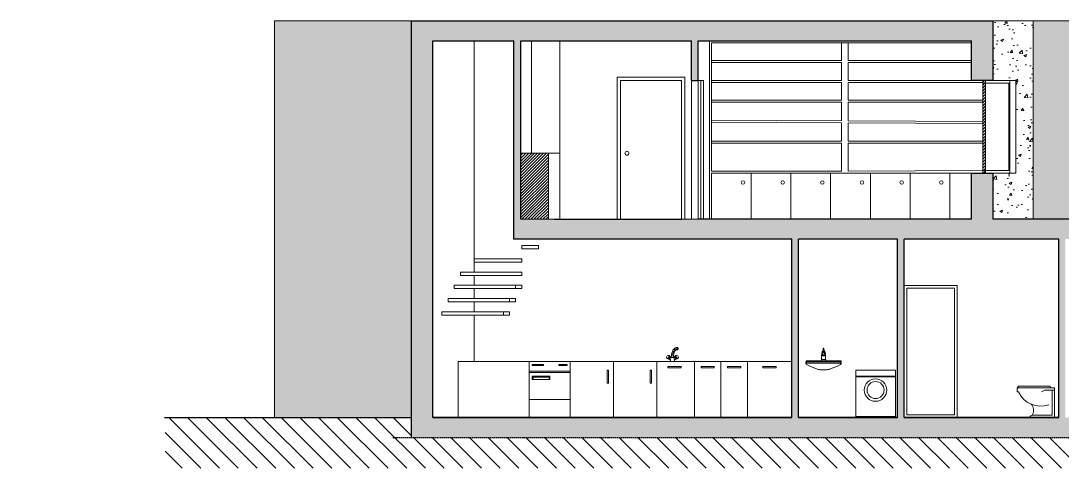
# Model space of a CAD drawing. Header units: millimetres. Extents: x -4829 to 17751, y -2575 to 15731.
# Drawn here: x 15020 to 16595, y 12514 to 13191 of the extents above; entities that cross this region are included whole.
import ezdxf

# ---------------------------------------------------------------- set-up
doc = ezdxf.new("R2010")
doc.units = ezdxf.units.MM
doc.linetypes.add('JIS_02_2.0', pattern=[3, 2, -1])
doc.layers.get('0').update_dxf_attribs({"lineweight": 20})
for name, color, linetype, lineweight in [('Arredo', 7, 'Continuous', 9), ('linea terra', 7, 'Continuous', 35), ('muri sezionati', 7, 'Continuous', 30), ('retini', 253, 'Continuous', 13), ('tratteggio', 7, 'Continuous', 15)]:
    doc.layers.add(name, color=color, linetype=linetype, lineweight=lineweight)
doc.layers.add('campitura', color=254, linetype='Continuous')

# ---------------------------------------------------------------- blocks, each defined once
blk = doc.blocks.new('3-rob-face')
at = {"color": 0, "linetype": 'ByBlock'}
for p, q in [((-0.6, 18.9), (-0.8, 15)), ((-0.4, 19.1), (0.4, 19.1)), ((0.6, 18.9), (0.8, 15)), ((-3.2, 2), (3.2, 2)), ((-3.2, 2), (-3.2, 0)), ((-3.2, 0), (3.2, 0)), ((-3, 8.7), (-2.7, 10.8)), ((-3, 8.7), (-3, 2)), ((-3, 2.9), (-3, 2)), ((-1.9, 14.2), (-2.7, 10.8)), ((-1.6, 9.2), (-1.9, 9.4)), ((-1.6, 8.9), (-1.6, 9.2)), ((1.5, 8.9), (-1.6, 8.9)), ((-1.6, 8.9), (-1.4, 7.4)), ((-1.4, 7.4), (1.3, 7.4)), ((-0.8, 12.5), (-1.2, 10.7)), ((-0.9, 15), (-0.8, 15)), ((-0.8, 15), (-0.8, 12.5)), ((0.8, 15), (0.8, 12.5)), ((0.9, 15), (0.8, 15)), ((0.8, 12.5), (1.2, 10.7)), ((1.3, 7.4), (1.5, 8.9)), ((1.5, 8.9), (1.6, 9.2)), ((1.6, 9.2), (1.9, 9.4)), ((1.9, 14.2), (2.7, 10.8)), ((2.8, 10.2), (2.7, 10.8)), ((3, 8.7), (2.8, 10.2)), ((3, 8.7), (3, 2)), ((3.2, 2), (3.2, 0)), ((3.2, 2), (3.2, 0))]:
    blk.add_line(p, q, dxfattribs=at)
for centre, radius, start, end in [((-0.4, 18.9), 0.2, 90, 177.9307), ((0.4, 18.9), 0.2, 2.0694, 90), ((-0.9, 14), 1, 90, 166.3706), ((0.9, 14), 1, 13.6295, 90)]:
    blk.add_arc(centre, radius, start, end, dxfattribs=at)

msp = doc.modelspace()

# ---------------------------------------------------------------- hatches: boundary and pattern name
at = {"layer": 'campitura'}
h = msp.add_hatch(color=256, dxfattribs=at)
h.dxf.hatch_style = 1
h.paths.add_polyline_path([(16489.7, 13190.9), (15611.1, 13190.8), (15611.1, 12890.8), (15611.1, 12860.8), (15611.1, 12590.8), (15643.4, 12590.8), (15643.4, 12751), (15643.4, 12860.8), (15643.4, 13160.8), (15765.5, 13160.8), (15765.5, 12860.8), (16185.8, 12860.8), (16185.8, 12590.9), (16195.8, 12590.9), (16195.8, 12860.8), (16345.8, 12860.8), (16345.8, 12590.9), (16355.8, 12590.9), (16355.8, 12860.8), (16589.6, 12860.8), (16589.6, 12590.9), (16599.6, 12590.9), (16599.6, 12860.8), (16910.6, 12860.8), (16910.6, 12801), (16924.6, 12801), (16924.6, 12890.8), (16489.7, 12890.8), (16489.7, 12960.8), (16457.4, 12960.8), (16457.4, 12890.8), (16064.6, 12890.8), (16064.6, 12890.8), (16061.6, 12890.8), (16052.3, 12890.8), (16052.3, 12890.8), (16048.3, 12890.8), (16044.4, 12890.8), (16019, 12890.8), (16019, 12890.8), (15926.7, 12890.8), (15926.7, 12890.8), (16019, 12890.8), (16019, 12890.8), (15926.7, 12890.8), (15926.7, 12890.8), (16019, 12890.8), (16019, 12890.8), (15926.7, 12890.8), (15926.7, 12890.8), (15776.3, 12890.8), (15776.3, 13160.8), (16034.4, 13160.9), (16034.4, 13100.8), (16044.4, 13100.8), (16044.4, 13160.9), (16457.4, 13160.9), (16457.4, 13160.9), (16064.6, 13160.9), (16064.6, 13160.9), (16457.4, 13160.9), (16457.4, 13160.9), (16064.6, 13160.9), (16064.6, 13160.9), (16457.4, 13160.9), (16457.4, 13100.9), (16489.7, 13100.8)])
h = msp.add_hatch(dxfattribs=at)
h.set_pattern_fill('ANSI31', color=256)
h.set_pattern_definition([(45, (1212.401, 1122.8916), (-2.24506403, 2.24506403), [])])
h.paths.add_polyline_path([(16478.9, 13100.8), (16474.6, 13100.8), (16474.6, 12960.8), (16478.9, 12960.8)])
h = msp.add_hatch(dxfattribs=at)
h.set_pattern_fill('ANSI31', color=256)
h.paths.add_polyline_path([(15817.9, 12990.8), (15776.3, 12990.8), (15776.3, 12890.8), (15817.9, 12890.8)])
h = msp.add_hatch(color=256, dxfattribs=at)
h.dxf.hatch_style = 1
h.paths.add_polyline_path([(16924.6, 12591), (15611.1, 12590.9), (15611.1, 12560.8), (16924.6, 12560.8)])
at = {"layer": 'retini'}
h = msp.add_hatch(dxfattribs=at)
h.set_pattern_fill('GRAVEL', color=256, scale=2)
h.set_pattern_definition([(228.012788, (1248.977, 1173.6916), (-406.4, -457.2), [6.83443, -676.60967]), (184.969741, (1244.405, 1168.6116), (609.59999976, 50.8000029), [11.7281, -1161.08098]), (132.510447, (1232.721, 1167.5956), (508.0000002, -558.7999998), [8.26963, -818.69446]), (267.273689, (1212.909, 1154.8956), (50.8000001, 1016), [10.68009, -1057.32875]), (292.833654, (1212.401, 1144.2276), (-254.00000002, 609.6), [10.47267, -1036.79615]), (357.273689, (1216.465, 1134.5756), (-1016, 50.8000001), [10.68009, -1057.32875]), (37.69424, (1227.1329, 1134.0676), (-660.39999997, -508.00000004), [14.12387, -1398.26231]), (72.255328, (1238.309, 1142.7036), (355.6000001, 1117.59999997), [13.33439, -1320.10513]), (121.429566, (1242.373, 1155.4036), (-406.40000006, 660.39999996), [10.71626, -1060.91091]), (175.236358, (1236.785, 1164.5476), (558.8, -50.8000001), [12.23427, -599.47874]), (222.397438, (1224.5929, 1165.5636), (-609.59999998, -558.80000002), [15.82156, -1566.33545]), (138.814075, (1263.201, 1154.3876), (-355.6, 304.8), [5.40009, -534.61132]), (171.469234, (1259.137, 1157.9436), (660.40000002, -101.5999999), [10.27364, -1017.09278]), (225, (1248.977, 1159.468), (-7e-15, -50.8), [7.18419, -64.65786]), (203.19859, (1245.421, 1165.5636), (254, 101.6), [3.86883, -383.01245]), (291.80141, (1241.865, 1164.04), (-50.8, 152.4), [5.47131, -268.09506]), (30.963757, (1243.897, 1158.96), (152.4, 101.6), [8.88639, -287.32596]), (161.56505, (1251.517, 1163.532), (101.6, -50.8), [6.42574, -154.21796]), (16.38954, (1212.401, 1164.0396), (508, 152.4), [9.00176, -891.17653]), (70.346176, (1221.037, 1166.5796), (-203.2, -558.8), [7.55198, -747.64431]), (293.19859, (1251.517, 1173.6916), (-101.6, 254), [7.7376, -379.14367]), (343.61046, (1254.565, 1166.5796), (-508, 152.39999996), [9.00176, -891.17653]), (339.443955, (1212.401, 1132.5436), (-254, 101.6), [8.6807, -425.35469]), (294.77514, (1220.529, 1129.4956), (-254.0000003, 558.79999986), [7.27344, -720.07187]), (66.80141, (1252.025, 1122.8916), (101.6, 254), [7.7376, -379.14367]), (17.354025, (1255.073, 1130.0036), (-660.4, -203.20000004), [8.51565, -843.04752]), (69.443955, (1227.133, 1122.8916), (-101.6, -254), [4.34035, -429.69504]), (101.30993, (1248.977, 1122.892), (-50.8, 203.2), [2.59029, -256.4399]), (165.96376, (1248.469, 1125.432), (152.4, -50.8), [10.47267, -198.98109]), (186.009006, (1238.309, 1127.9716), (508, 50.80000003), [9.70534, -960.8273]), (303.69007, (1243.897, 1154.388), (-50.8, 101.6), [7.32648, -175.83553]), (353.157227, (1247.961, 1148.2916), (863.6, -101.59999995), [12.79114, -1266.32018]), (60.945396, (1260.661, 1146.7676), (-203.2, -355.6), [5.23016, -517.78785]), (90, (1263.2, 1151.34), (-50.8, 50.8), [3.048, -47.752]), (120.256437, (1237.293, 1129.4956), (203.2, -355.6), [7.05734, -698.67882]), (48.012787, (1233.737, 1135.5916), (406.4, 457.2), [13.66886, -669.77524]), (0, (1242.88, 1145.75), (50.8, 50.8), [13.208, -37.592]), (325.304846, (1256.089, 1145.7516), (508.0000002, -355.5999997), [8.03219, -795.18633]), (254.054604, (1262.693, 1141.1796), (-50.8, -203.2), [7.39658, -362.433]), (207.645975, (1260.661, 1134.0676), (-965.20000004, -507.99999993), [12.0429, -1192.24929]), (175.426079, (1249.993, 1128.4796), (-660.4, 50.8), [12.74059, -1261.31693])])
h.paths.add_polyline_path([(17558, 13191), (16550.9, 13190.9), (16550.9, 12890.8), (16924.6, 12890.8), (16924.6, 12591), (17558, 12591)])
h.paths.add_polyline_path([(15611.1, 13190.8), (15403.9, 13190.8), (15403.9, 12590.8), (15611.1, 12590.8), (15611.1, 12750.8), (15611.1, 12860.8), (15611.1, 12890.8)])
h = msp.add_hatch(dxfattribs=at)
h.set_pattern_fill('AR-CONC', color=256, scale=0.23)
h.set_pattern_definition([(50, (1212.4, 1122.89), (41.902474, -3.66599), [4.3815, -48.1965]), (355, (1212.4, 1122.89), (-8.10599, 43.94307), [3.5052, -38.55733]), (100.45144, (1215.893, 1122.586), (33.79649, 40.27708), [3.7237, -40.96076]), (46.1842, (1212.4, 1134.576), (62.34818, -9.66974), [6.57225, -72.29475]), (96.63556, (1217.597, 1133.77), (54.60295, 56.908), [5.58556, -61.4412]), (351.18415, (1212.4, 1134.576), (54.60295, 56.908), [5.2578, -57.83574]), (21, (1218.243, 1131.655), (34.87131, -23.520996), [4.3815, -48.1965]), (326, (1218.243, 1131.655), (14.21447, 42.36323), [3.5052, -38.5572]), (71.45144, (1221.15, 1129.695), (49.08578, 18.84224), [3.7237, -40.96069]), (37.5, (1212.401, 1122.892), (0.710379, 19.447659), [0, -38.08984, 0, -39.1414, 0, -38.70325]), (7.5, (1212.4, 1122.892), (15.368522, 23.041532), [0, -22.31644, 0, -37.21354, 0, -14.75105]), (327.5, (1199.373, 1122.892), (31.185837, -1.317611), [0, -14.605, 0, -45.5676, 0, -60.4647]), (317.5, (1193.53, 1122.892), (34.06971, 5.848093), [0, -18.9865, 0, -30.26156, 0, -42.9387])])
h.paths.add_polyline_path([(16550.9, 13190.9), (16489.7, 13190.9), (16489.7, 13100.8), (16524.7, 13100.8), (16524.7, 12960.8), (16489.7, 12960.8), (16489.7, 12890.8), (16550.9, 12890.8)])
at = {"layer": 'tratteggio'}
h = msp.add_hatch(dxfattribs=at)
h.set_pattern_fill('ANSI31', color=256, scale=6.3, angle=90)
h.paths.add_polyline_path([(12763.6, 12560.8), (12763.6, 12590.8), (12289.8, 12590.8), (12289.8, 12517.3), (14502.3, 12517.3), (14502.3, 12590.8), (14177.1, 12590.8), (14177.1, 12560.8)])
h.paths.add_polyline_path([(15611.1, 12560.8), (15611.1, 12590.8), (15238.7, 12590.8), (15238.7, 12514.4), (17750.8, 12514.4), (17750.8, 12591), (16924.6, 12591), (16924.6, 12560.8)])

# ---------------------------------------------------------------- linework, layer by layer
for p, q in [((15403.9, 12590.8), (15403.9, 13190.8)), ((15403.9, 13190.8), (15611.1, 13190.8)), ((16489.7, 13190.9), (16550.9, 13190.9)), ((17558, 13191), (16550.9, 13190.9)), ((16550.9, 12890.8), (16550.9, 13190.9)), ((15705.5, 12811), (15705.5, 13160.8)), ((15792.1, 12990.8), (15792.1, 13160.8)), ((15835.1, 12990.8), (15835.1, 13160.8)), ((16064.6, 13160.9), (16457.4, 13160.9)), ((16034.4, 12890.8), (16034.4, 13100.8)), ((16474.6, 12960.8), (16474.6, 13100.8)), ((16478.9, 12960.8), (16478.9, 13100.8)), ((16524.7, 13100.8), (16489.7, 13100.8)), ((16515.4, 12960.8), (16515.4, 13100.8)), ((16524.7, 13100.8), (16524.7, 12960.8)), ((16514, 13096.8), (16474.6, 13096.8)), ((16514, 12964.8), (16514, 13096.8)), ((16474.6, 12964.8), (16514, 12964.8)), ((16489.7, 12960.8), (16524.7, 12960.8)), ((16034.4, 12890.8), (15776.3, 12890.8)), ((15792.6, 12890.8), (15826.8, 12890.8)), ((16019, 12890.8), (16044.4, 12890.8)), ((16044.4, 12890.8), (16061.6, 12890.8)), ((16061.6, 12890.8), (16064.6, 12890.8)), ((15705.5, 12791), (15705.5, 12806)), ((15705.5, 12771), (15705.5, 12786)), ((15768.4, 12791), (15768.4, 12786)), ((15666.3, 12771), (15768.4, 12771)), ((15666.3, 12766), (15666.3, 12771)), ((15759.2, 12771), (15759.2, 12766)), ((15768.4, 12771), (15768.4, 12766)), ((15666.3, 12766), (15768.4, 12766)), ((15705.5, 12751), (15705.5, 12766)), ((15657, 12751), (15759.2, 12751)), ((15657, 12746), (15657, 12751)), ((15657, 12746), (15759.2, 12746)), ((15705.5, 12676), (15705.5, 12746)), ((15749.9, 12751), (15749.9, 12746)), ((15759.2, 12751), (15759.2, 12746))]:
    msp.add_line(p, q)
for points in [[(15777.7, 12851), (15802.7, 12851), (15802.7, 12846), (15777.7, 12846)], [(15705.5, 12831), (15777.7, 12831), (15777.7, 12826), (15705.5, 12826)], [(15684.9, 12811), (15777.7, 12811), (15777.7, 12806), (15684.9, 12806)], [(15675.6, 12791), (15777.7, 12791), (15777.7, 12786), (15675.6, 12786)]]:
    msp.add_lwpolyline(points, close=True)
at = {"layer": 'Arredo'}
for p, q in [((16061.6, 12890.8), (16061.6, 13160.9)), ((16064.6, 12963.8), (16064.6, 13157.9)), ((16064.6, 13157.9), (16457.4, 13157.9)), ((16261, 13157.9), (16261, 13130.9)), ((16271, 13157.9), (16271, 13130.9)), ((16064.6, 13130.9), (16261, 13130.9)), ((16271, 13130.9), (16457.4, 13130.9)), ((16064.6, 13127.9), (16261, 13127.9)), ((16261, 13127.9), (16261, 13100.9)), ((16271, 13127.9), (16457.4, 13127.9)), ((16271, 13127.9), (16271, 13100.9)), ((16019, 13100.8), (16019, 12890.8)), ((16024, 13105.8), (16024, 12890.8)), ((16261, 13100.9), (16064.6, 13100.9)), ((16457.4, 13100.9), (16271, 13100.9)), ((16261, 13097.9), (16064.6, 13097.9)), ((16261, 13097.9), (16261, 13070.9)), ((16474.6, 13097.9), (16271, 13097.9)), ((16271, 13097.9), (16271, 13070.9)), ((16064.6, 13070.9), (16261, 13070.9)), ((16064.6, 13067.9), (16261, 13067.9)), ((16261, 13067.9), (16261, 13039.9)), ((16271, 13070.9), (16474.6, 13070.9)), ((16271, 13067.9), (16474.6, 13067.9)), ((16271, 13067.9), (16271, 13039.8)), ((16261, 13039.9), (16064.6, 13040.9)), ((16261, 13036.9), (16064.6, 13037.9)), ((16261, 13036.9), (16261, 13008.8)), ((16474.6, 13038.8), (16271, 13039.8)), ((16474.6, 13035.8), (16271, 13036.8)), ((16271, 13036.8), (16271, 13008.8)), ((16064.6, 13008.8), (16261, 13008.8)), ((16064.6, 13005.8), (16261, 13005.8)), ((16261, 13005.8), (16261, 12963.8)), ((16271, 13008.8), (16474.6, 13008.8)), ((16271, 13005.8), (16474.6, 13005.8)), ((16271, 13005.8), (16271, 12963.8)), ((15817.9, 12990.8), (15776.3, 12990.8)), ((15817.9, 12890.8), (15817.9, 12990.8)), ((15817.9, 12990.8), (15835.1, 12990.8)), ((15835.1, 12990.8), (15835.1, 12890.8)), ((16064.6, 12963.8), (16261, 12963.8)), ((16064.6, 12960.8), (16457.4, 12960.8)), ((16064.6, 12890.8), (16064.6, 12960.8)), ((16064.6, 12960.8), (16124.6, 12960.8)), ((16124.6, 12960.8), (16124.6, 12890.8)), ((16184.6, 12960.8), (16184.6, 12890.8)), ((16244.6, 12960.8), (16244.6, 12890.8)), ((16271, 12963.8), (16474.6, 12964.8)), ((16304.6, 12960.8), (16304.6, 12890.8)), ((16364.6, 12960.8), (16364.6, 12890.8)), ((16424.6, 12960.8), (16424.6, 12890.8)), ((16435.8, 12790.9), (16355.8, 12790.9)), ((16431.8, 12786.9), (16359.8, 12786.9)), ((16359.8, 12786.9), (16359.8, 12594.9)), ((16431.8, 12594.9), (16431.8, 12786.9)), ((16435.8, 12590.9), (16435.8, 12790.9)), ((16011.4, 12693.6), (16011.3, 12693.7)), ((16013, 12695.4), (16013.4, 12695.2)), ((16013.3, 12697), (16013.5, 12697)), ((16013.5, 12697), (16013.6, 12696.8)), ((16013.6, 12696.8), (16014.3, 12695.4)), ((16014.2, 12695.2), (16014, 12695)), ((16014.2, 12694.7), (16014.3, 12695.3)), ((16014.3, 12695.3), (16014.2, 12695.2)), ((16014.3, 12695.4), (16014.3, 12695.3)), ((15681.5, 12676), (15788.9, 12676)), ((15681.5, 12676), (15681.5, 12590.8)), ((15788.9, 12676), (15788.9, 12591.4)), ((15850.9, 12676), (15788.9, 12676)), ((15850.9, 12676), (16185.8, 12676)), ((15850.9, 12591.4), (15850.9, 12676)), ((15916.3, 12676), (15916.3, 12591.4)), ((15981.8, 12676), (15981.8, 12591.4)), ((15997.5, 12684.2), (15996.5, 12682.3)), ((15996.5, 12682.3), (15996.8, 12680.5)), ((15996.8, 12680.5), (15997.4, 12680.8)), ((15996.8, 12680.5), (16000.8, 12678.6)), ((15997.4, 12680.8), (16000.6, 12679.5)), ((15999.1, 12685.1), (15997.5, 12684.2)), ((16000.6, 12685.1), (15999.1, 12685.1)), ((15999.1, 12681.4), (15999.5, 12682.4)), ((15999.1, 12681.4), (16001.6, 12680)), ((15999.5, 12682.4), (16000.3, 12682.9)), ((16000.3, 12682.9), (16002.2, 12681.2)), ((16000.6, 12685.1), (16000.4, 12683.9)), ((16000.4, 12683.9), (16002.4, 12681.9)), ((16003.3, 12681.6), (16000.6, 12685.1)), ((16001.6, 12678.7), (16001.6, 12678.3)), ((16002.4, 12677.6), (16002.4, 12676)), ((16002.4, 12676), (16008.6, 12676)), ((16003.3, 12681.6), (16003.7, 12681.9)), ((16003.6, 12682.3), (16003.7, 12681.9)), ((16003.7, 12681.9), (16007.3, 12681.8)), ((16007.2, 12683.4), (16007.3, 12681.9)), ((16007.7, 12681.6), (16007.3, 12681.9)), ((16007.7, 12681.6), (16010.4, 12685.1)), ((16010.5, 12683.9), (16008.6, 12681.9)), ((16008.6, 12677.6), (16008.6, 12676)), ((16010.6, 12682.9), (16008.8, 12681.2)), ((16009.3, 12678.7), (16009.3, 12678.3)), ((16011.8, 12681.4), (16009.4, 12680)), ((16014.2, 12680.5), (16010.1, 12678.6)), ((16013.5, 12680.8), (16010.3, 12679.5)), ((16010.4, 12685.1), (16010.5, 12683.9)), ((16010.4, 12685.1), (16011.8, 12685.1)), ((16011.4, 12682.4), (16010.6, 12682.9)), ((16011.8, 12681.4), (16011.4, 12682.4)), ((16011.8, 12685.1), (16013.5, 12684.2)), ((16013.5, 12684.2), (16014.4, 12682.3)), ((16014.2, 12680.5), (16013.5, 12680.8)), ((16014.4, 12682.3), (16014.2, 12680.5)), ((16038.7, 12676), (16038.7, 12590.9)), ((16078.7, 12676), (16078.7, 12590.9)), ((16118.7, 12591), (16118.7, 12676)), ((16207.1, 12673.9), (16207.4, 12676.1)), ((16233.9, 12673.4), (16207.1, 12673.4)), ((16208.1, 12676.8), (16231.5, 12676.8)), ((16233.9, 12675.2), (16208.1, 12675.2)), ((16231.5, 12676.8), (16236.3, 12676.8)), ((16233.9, 12675.2), (16259.7, 12675.2)), ((16233.9, 12673.4), (16260.7, 12673.4)), ((16236.3, 12676.8), (16259.7, 12676.8)), ((16260.4, 12676.1), (16260.6, 12673.9)), ((15850.9, 12661.3), (15788.9, 12661.3)), ((15850.9, 12659.3), (15788.9, 12659.3)), ((15793.4, 12669.5), (15793.4, 12671.2)), ((15793.4, 12671.2), (15795.1, 12671.2)), ((15795.1, 12669.5), (15793.4, 12669.5)), ((15795.1, 12671.2), (15796.8, 12671.2)), ((15795.1, 12671.2), (15795.1, 12669.5)), ((15796.8, 12669.5), (15795.1, 12669.5)), ((15796.8, 12671.2), (15798.5, 12671.2)), ((15796.8, 12671.2), (15796.8, 12669.5)), ((15798.5, 12669.5), (15796.8, 12669.5)), ((15798.5, 12671.2), (15800.2, 12671.2)), ((15798.5, 12671.2), (15798.5, 12669.5)), ((15800.2, 12669.5), (15798.5, 12669.5)), ((15800.2, 12671.2), (15801.8, 12671.2)), ((15800.2, 12671.2), (15800.2, 12669.5)), ((15801.8, 12669.5), (15800.2, 12669.5)), ((15801.8, 12671.2), (15803.5, 12671.2)), ((15801.8, 12671.2), (15801.8, 12669.5)), ((15803.5, 12669.5), (15801.8, 12669.5)), ((15803.5, 12671.2), (15805.2, 12671.2)), ((15803.5, 12671.2), (15803.5, 12669.5)), ((15805.2, 12669.5), (15803.5, 12669.5)), ((15805.2, 12671.2), (15806.9, 12671.2)), ((15805.2, 12671.2), (15805.2, 12669.5)), ((15806.9, 12669.5), (15805.2, 12669.5)), ((15806.9, 12671.2), (15808.6, 12671.2)), ((15806.9, 12671.2), (15806.9, 12669.5)), ((15808.6, 12669.5), (15806.9, 12669.5)), ((15808.6, 12671.2), (15810.3, 12671.2)), ((15808.6, 12671.2), (15808.6, 12669.5)), ((15810.3, 12669.5), (15808.6, 12669.5)), ((15810.3, 12671.2), (15810.3, 12669.5)), ((15833.6, 12669.5), (15833.6, 12671.2)), ((15833.6, 12671.2), (15846.4, 12671.2)), ((15846.4, 12669.5), (15833.6, 12669.5)), ((15846.4, 12671.2), (15846.4, 12669.5)), ((15908.5, 12662.9), (15906.5, 12662.9)), ((15906.5, 12662.9), (15906.5, 12642.9)), ((15908.5, 12652.9), (15908.5, 12662.9)), ((15973.9, 12662.9), (15971.9, 12662.9)), ((15971.9, 12662.9), (15971.9, 12642.9)), ((15973.9, 12652.9), (15973.9, 12662.9)), ((16008.6, 12668), (15998.6, 12668)), ((15998.6, 12668), (15998.6, 12666)), ((15998.6, 12666), (16018.6, 12666)), ((16018.6, 12668), (16008.6, 12668)), ((16018.6, 12666), (16018.6, 12668)), ((16058.7, 12668), (16048.7, 12668)), ((16048.7, 12668), (16048.7, 12666)), ((16048.7, 12666), (16068.7, 12666)), ((16068.7, 12668), (16058.7, 12668)), ((16068.7, 12666), (16068.7, 12668)), ((16098.7, 12668), (16088.7, 12668)), ((16088.7, 12668), (16088.7, 12666)), ((16088.7, 12666), (16108.7, 12666)), ((16108.7, 12668), (16098.7, 12668)), ((16108.7, 12666), (16108.7, 12668)), ((16152.1, 12668), (16142.1, 12668)), ((16142.1, 12668), (16142.1, 12666)), ((16142.1, 12666), (16162.1, 12666)), ((16162.1, 12668), (16152.1, 12668)), ((16162.1, 12666), (16162.1, 12668)), ((16227.3, 12663.6), (16227.3, 12663.6)), ((16230.7, 12663.2), (16237.1, 12663.2)), ((15793.4, 12648.6), (15793.4, 12653.6)), ((15793.4, 12653.6), (15820.3, 12653.6)), ((15820.3, 12648.6), (15793.4, 12648.6)), ((15794.7, 12652.3), (15794.7, 12648.6)), ((15819, 12652.3), (15794.7, 12652.3)), ((15819, 12648.6), (15819, 12652.3)), ((15820.3, 12653.6), (15820.3, 12648.6)), ((15906.5, 12642.9), (15908.5, 12642.9)), ((15908.5, 12642.9), (15908.5, 12652.9)), ((15971.9, 12642.9), (15973.9, 12642.9)), ((15973.9, 12642.9), (15973.9, 12652.9)), ((16282.5, 12653.5), (16342.5, 12653.5)), ((16282.5, 12652.5), (16342.5, 12652.5)), ((16583, 12635.9), (16526.7, 12635.9)), ((16526.7, 12635.9), (16526.7, 12629.9)), ((16526.7, 12629.9), (16528.7, 12629.9)), ((16527.9, 12637), (16527.1, 12637)), ((16527.1, 12637), (16527.1, 12635.9)), ((16576.4, 12638.3), (16527.9, 12638.3)), ((16527.9, 12638.3), (16527.9, 12635.9)), ((16568.4, 12632.3), (16563.6, 12629.9)), ((16583, 12632.3), (16568.4, 12632.3)), ((16576.4, 12635.9), (16576.4, 12638.3)), ((16579.3, 12632.3), (16579.3, 12594.6)), ((16583, 12635.9), (16583, 12591)), ((15850.9, 12618.4), (15788.9, 12618.4)), ((16359.8, 12594.9), (16431.8, 12594.9)), ((16549.7, 12595.8), (16549.7, 12594.6)), ((16579.3, 12594.6), (16549.7, 12594.6)), ((15788.9, 12591.4), (15850.9, 12591.4)), ((16118.7, 12591), (16123, 12591))]:
    msp.add_line(p, q, dxfattribs=at)
for points in [[(15921.7, 12890.8), (15921.7, 13105.8), (16024, 13105.8)], [(15926.7, 12890.8), (15926.7, 13100.8), (16019, 13100.8)]]:
    msp.add_lwpolyline(points, dxfattribs=at)
for points in [[(16044.4, 13100.8), (16048.4, 13100.8), (16048.3, 12890.8), (16044.3, 12890.8)], [(16048.4, 13100.8), (16052.4, 13100.8), (16052.3, 12890.8), (16048.3, 12890.8)], [(16282.5, 12592.5), (16342.5, 12592.5), (16342.5, 12662.5), (16282.5, 12662.5)], [(16286.3, 12591), (16288.8, 12591), (16288.8, 12592.5), (16286.3, 12592.5)], [(16338.6, 12591), (16336.1, 12591), (16336.1, 12592.5), (16338.6, 12592.5)]]:
    msp.add_lwpolyline(points, close=True, dxfattribs=at)
for centre, radius in [((15936.7, 12990.8), 3), ((16112, 12946.5), 2.67), ((16172, 12946.5), 2.67), ((16232, 12946.5), 2.67), ((16292, 12946.5), 2.67), ((16352, 12946.5), 2.67), ((16412, 12946.5), 2.67), ((16312.5, 12632.6), 17), ((16312.5, 12632.6), 12.9)]:
    msp.add_circle(centre, radius, dxfattribs=at)
for centre, radius, start, end in [((16208.8, 12673.5), 1.66, 126.2701, 165.926), ((16208.8, 12673.5), 1.66, 165.926, 182.4773), ((16208.8, 12673.4), 1.72, 178.6323, 218.1999), ((16208, 12676.2), 0.663, 81.8118, 184.6538), ((16207, 12675.8), 1.29, 307.6126, 351.6721), ((16209.6, 12675.5), 1.36, 92.8165, 173.1753), ((16258.2, 12675.5), 1.36, 6.8247, 87.1835), ((16260.8, 12675.8), 1.29, 188.3279, 232.3874), ((16259.8, 12676.2), 0.663, 355.3462, 98.1882), ((16259, 12673.5), 1.66, 14.074, 53.7299), ((16259, 12673.4), 1.72, 321.8001, 1.3677), ((16259, 12673.5), 1.66, 357.5227, 14.074), ((16212.3, 12675.7), 5.95, 215.4781, 239.6253), ((16246.4, 12738.2), 77.1, 241.2219, 253.6493), ((16232.3, 12690), 26.9, 253.5521, 259.2652), ((16232.3, 12690), 26.9, 259.2652, 266.6299), ((16235.5, 12690), 26.9, 273.3701, 280.7348), ((16235.5, 12690), 26.9, 280.7348, 286.4479), ((16221.4, 12738.2), 77.1, 286.3507, 298.7781), ((16255.5, 12675.7), 5.95, 300.3747, 324.5219), ((16562.1, 12644.8), 36.6, 204.1255, 289.5016), ((16537.9, 12602.1), 13.4, 332.1377, 42.9252), ((16549.7, 12591), 3.63, 90, 180)]:
    msp.add_arc(centre, radius, start, end, dxfattribs=at)
for points in [[(16005.3, 12690.9), (16004.3, 12688.1), (16003.7, 12685.2), (16003.6, 12682.3)], [(16006.6, 12689.3), (16005.9, 12687.6), (16005.3, 12685.7), (16004.9, 12683.9)], [(16010.8, 12696.8), (16008.3, 12695.6), (16006.3, 12693.5), (16005.3, 12690.9)], [(16011.9, 12695.4), (16009.5, 12694), (16007.7, 12691.8), (16006.6, 12689.3)], [(16008.1, 12689.3), (16007.5, 12687.4), (16007.2, 12685.4), (16007.2, 12683.4)], [(16010.6, 12693.6), (16009.4, 12692.4), (16008.5, 12690.9), (16008, 12689.2)], [(16011.3, 12693.7), (16011.1, 12693.8), (16010.8, 12693.8), (16010.6, 12693.6)], [(16013.3, 12697), (16012.5, 12697.2), (16011.6, 12697.1), (16010.8, 12696.8)], [(16011.5, 12694.3), (16011.4, 12694.2), (16011.3, 12694.1), (16011.3, 12694)], [(16011.3, 12694), (16011.3, 12693.8), (16011.3, 12693.7), (16011.4, 12693.6)], [(16011.4, 12693.6), (16011.5, 12693.5), (16011.6, 12693.4), (16011.7, 12693.4)], [(16011.8, 12694.7), (16011.7, 12694.6), (16011.6, 12694.5), (16011.5, 12694.3)], [(16011.7, 12693.4), (16011.8, 12693.3), (16012, 12693.3), (16012.1, 12693.3)], [(16012.3, 12695), (16012.1, 12694.9), (16012, 12694.8), (16011.8, 12694.7)], [(16013, 12695.4), (16012.6, 12695.5), (16012.2, 12695.5), (16011.9, 12695.4)], [(16012.1, 12693.3), (16012.3, 12693.2), (16012.5, 12693.3), (16012.7, 12693.3)], [(16012.9, 12695.2), (16012.7, 12695.1), (16012.5, 12695.1), (16012.3, 12695)], [(16012.7, 12693.3), (16012.9, 12693.3), (16013.1, 12693.4), (16013.2, 12693.5)], [(16013.4, 12695.2), (16013.2, 12695.2), (16013, 12695.2), (16012.9, 12695.2)], [(16013.2, 12693.5), (16013.4, 12693.6), (16013.6, 12693.7), (16013.7, 12693.8)], [(16013.9, 12695.1), (16013.7, 12695.2), (16013.6, 12695.2), (16013.4, 12695.2)], [(16013.7, 12693.8), (16013.9, 12693.9), (16014, 12694), (16014.1, 12694.1)], [(16014.1, 12694.9), (16014.1, 12695), (16014, 12695), (16013.9, 12695.1)], [(16014.2, 12694.5), (16014.2, 12694.6), (16014.2, 12694.7), (16014.1, 12694.9)], [(16014.1, 12694.1), (16014.1, 12694.3), (16014.2, 12694.4), (16014.2, 12694.5)], [(16014.2, 12694.5), (16014.2, 12694.6), (16014.2, 12694.6), (16014.2, 12694.7)], [(15998, 12680.9), (15998.3, 12680.9), (15998.5, 12681), (15998.7, 12681.1)], [(16000, 12683), (16000.1, 12683.2), (16000.2, 12683.5), (16000.2, 12683.8)], [(16002.4, 12677.6), (16002.3, 12678), (16002, 12678.3), (16001.6, 12678.3)], [(16009.3, 12678.3), (16008.9, 12678.3), (16008.6, 12678), (16008.6, 12677.6)], [(16010.7, 12683.8), (16010.7, 12683.5), (16010.8, 12683.2), (16010.9, 12683)], [(16012.3, 12681.1), (16012.5, 12681), (16012.7, 12680.9), (16012.9, 12680.9)]]:
    msp.add_open_spline(points, degree=3, dxfattribs=at)
for points in [[(16000.8, 12678.6), (16002.2, 12678.6), (16003.3, 12679.8), (16003.3, 12681.2), (16003.3, 12681.4), (16003.3, 12681.5), (16003.3, 12681.6)], [(16007.7, 12681.6), (16007.4, 12680.2), (16008.4, 12678.9), (16009.8, 12678.6), (16009.9, 12678.6), (16010, 12678.6), (16010.1, 12678.6)]]:
    msp.add_open_spline(points, degree=3, knots=[0, 0, 0, 0, 1, 1, 1, 2, 2, 2, 2], dxfattribs=at)
at = {"layer": 'linea terra'}
for p, q in [((15237.3, 12590.8), (15611.1, 12590.9)), ((15643.4, 12590.9), (16185.8, 12590.9)), ((16195.8, 12590.9), (16345.8, 12591)), ((16355.8, 12590.9), (16589.6, 12591))]:
    msp.add_line(p, q, dxfattribs=at)
at = {"layer": 'muri sezionati'}
for p, q in [((15611.1, 13190.8), (16489.7, 13190.9)), ((15611.1, 12890.8), (15611.1, 13190.8)), ((16489.7, 13190.9), (16489.7, 13100.8)), ((15643.4, 13160.8), (15765.5, 13160.8)), ((15643.4, 12860.8), (15643.4, 13160.8)), ((15765.5, 12860.8), (15765.5, 13160.8)), ((15776.3, 13160.8), (16034.4, 13160.9)), ((15776.3, 12890.8), (15776.3, 13160.8)), ((16034.4, 13100.8), (16034.4, 13160.9)), ((16044.4, 13160.9), (16457.4, 13160.9)), ((16044.4, 13100.8), (16044.4, 13160.9)), ((16457.4, 13100.8), (16457.4, 13160.9)), ((16034.4, 13100.8), (16044.4, 13100.8)), ((16489.7, 13100.8), (16457.4, 13100.9)), ((16457.4, 12960.8), (16489.7, 12960.8)), ((16457.4, 12890.8), (16457.4, 12960.8)), ((16489.7, 12960.8), (16489.7, 12890.8)), ((15611.1, 12860.8), (15611.1, 12890.8)), ((15826.8, 12890.8), (15926.7, 12890.8)), ((15926.7, 12890.8), (16019, 12890.8)), ((16457.4, 12890.8), (16044.4, 12890.8)), ((16924.6, 12890.8), (16489.7, 12890.8)), ((15611.1, 12560.8), (15611.1, 12860.8)), ((15643.4, 12591), (15643.4, 12860.8)), ((16185.8, 12860.8), (15765.5, 12860.8)), ((16185.8, 12591), (16185.8, 12860.8)), ((16345.8, 12860.8), (16195.8, 12860.8)), ((16195.8, 12591), (16195.8, 12860.8)), ((16345.8, 12591), (16345.8, 12860.8)), ((16589.6, 12860.8), (16355.8, 12860.8)), ((16355.8, 12590.9), (16355.8, 12860.8)), ((16589.6, 12591), (16589.6, 12860.8)), ((15643.4, 12591), (15643.4, 12751))]:
    msp.add_line(p, q, dxfattribs=at)
at = {"layer": 'muri sezionati', "linetype": 'JIS_02_2.0'}
msp.add_line((15582.5, 12560.8), (16953.2, 12560.8), dxfattribs=at)

# ---------------------------------------------------------------- block references
at = {"layer": 'Arredo'}
msp.add_blockref('3-rob-face', (16233.9, 12676.8), dxfattribs=at)

doc.saveas('drawing.dxf')
